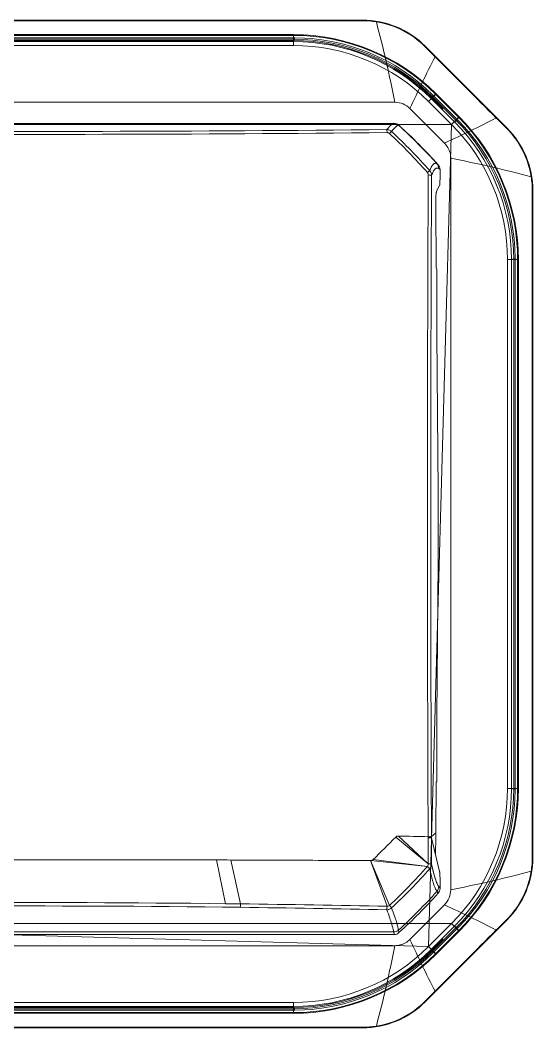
# Model space of a CAD drawing. Header units: millimetres. Extents: x 2005 to 2174, y 1570 to 1847.
# Drawn here: x 2139.91 to 2144.93, y 1658.84 to 1668.7 of the extents above; entities that cross this region are included whole.
import ezdxf

# ---------------------------------------------------------------- set-up
doc = ezdxf.new("R2010")
doc.units = ezdxf.units.MM
doc.layers.add('03_Symbole', color=250, linetype='Continuous', lineweight=15)

msp = doc.modelspace()

# ---------------------------------------------------------------- linework, layer by layer
at = {"layer": '03_Symbole', "color": 0}
for p, q in [((2143.2604, 1668.7031, -4.4511), (2136.732, 1668.7031, -4.4511)), ((2143.2604, 1668.7031, -4.4511), (2136.732, 1668.7031, -4.4511)), ((2143.2581, 1668.6976, -4.4511), (2136.7343, 1668.6976, -4.4511)), ((2143.2581, 1668.6976, -4.4511), (2136.7343, 1668.6976, -4.4511)), ((2143.2581, 1668.6976, -4.4511), (2143.2604, 1668.7031, -4.4511)), ((2143.2581, 1668.6976, -4.4511), (2143.2604, 1668.7031, -4.4511)), ((2137.4084, 1668.5611, -4.4511), (2142.584, 1668.5611, -4.4511)), ((2137.4084, 1668.5611, -4.4511), (2142.584, 1668.5611, -4.4511)), ((2137.4084, 1668.5541, -4.4511), (2142.584, 1668.5541, -4.4511)), ((2137.4084, 1668.5541, -4.4511), (2142.584, 1668.5541, -4.4511)), ((2142.584, 1668.5634, -4.4511), (2142.584, 1668.5541, -4.4511)), ((2142.584, 1668.5634, -4.4511), (2142.584, 1668.5541, -4.4511)), ((2142.584, 1668.4937, -4.4511), (2142.584, 1668.5611, -4.4511)), ((2142.584, 1668.4937, -4.4511), (2142.584, 1668.5611, -4.4511)), ((2142.584, 1668.5541, -4.4511), (2142.584, 1668.5156, -4.4511)), ((2142.584, 1668.5541, -4.4511), (2142.584, 1668.5156, -4.4511)), ((2142.5984, 1668.5285, -4.4511), (2137.394, 1668.5285, -4.4511)), ((2142.5984, 1668.5285, -4.4511), (2137.394, 1668.5285, -4.4511)), ((2142.5882, 1668.504, -4.4511), (2137.4041, 1668.504, -4.4511)), ((2142.5882, 1668.504, -4.4511), (2137.4041, 1668.504, -4.4511)), ((2137.4084, 1668.5156, -4.4511), (2142.584, 1668.5156, -4.4511)), ((2137.4084, 1668.5156, -4.4511), (2142.584, 1668.5156, -4.4511)), ((2137.4084, 1668.4938, -4.4511), (2142.584, 1668.4938, -4.4511)), ((2137.4084, 1668.4938, -4.4511), (2142.584, 1668.4938, -4.4511)), ((2137.4084, 1668.455, -4.4511), (2142.584, 1668.455, -4.4511)), ((2137.4084, 1668.455, -4.4511), (2142.584, 1668.455, -4.4511)), ((2142.584, 1668.5156, -4.4511), (2142.584, 1668.455, -4.4511)), ((2142.584, 1668.5156, -4.4511), (2142.584, 1668.455, -4.4511)), ((2142.5882, 1668.504, -4.4511), (2142.584, 1668.4938, -4.4511)), ((2142.5882, 1668.504, -4.4511), (2142.584, 1668.4938, -4.4511)), ((2142.5984, 1668.5285, -4.4511), (2142.5882, 1668.504, -4.4511)), ((2142.5984, 1668.5285, -4.4511), (2142.5882, 1668.504, -4.4511)), ((2143.8716, 1668.444, -4.4511), (2143.8737, 1668.4491, -4.4511)), ((2143.8716, 1668.444, -4.4511), (2143.8737, 1668.4491, -4.4511)), ((2143.8737, 1668.4491, -4.4511), (2144.6743, 1667.6485, -4.4511)), ((2143.8737, 1668.4491, -4.4511), (2144.6743, 1667.6485, -4.4511)), ((2143.9337, 1667.9346, -4.4511), (2143.9813, 1667.9823, -4.4511)), ((2143.9337, 1667.9346, -4.4511), (2143.9813, 1667.9823, -4.4511)), ((2143.9481, 1667.9694, -4.4511), (2143.938, 1667.945, -4.4511)), ((2143.9481, 1667.9694, -4.4511), (2143.938, 1667.945, -4.4511)), ((2144.1946, 1667.7229, -4.4511), (2143.9481, 1667.9694, -4.4511)), ((2144.1946, 1667.7229, -4.4511), (2143.9481, 1667.9694, -4.4511)), ((2143.9764, 1667.9773, -4.4511), (2143.9492, 1667.9501, -4.4511)), ((2143.9764, 1667.9773, -4.4511), (2143.9492, 1667.9501, -4.4511)), ((2143.983, 1667.984, -4.4511), (2143.9764, 1667.9773, -4.4511)), ((2143.983, 1667.984, -4.4511), (2143.9764, 1667.9773, -4.4511)), ((2143.9764, 1667.9773, -4.4511), (2144.2025, 1667.7512, -4.4511)), ((2143.9764, 1667.9773, -4.4511), (2144.2025, 1667.7512, -4.4511)), ((2143.9813, 1667.9823, -4.4511), (2144.2075, 1667.7561, -4.4511)), ((2143.9813, 1667.9823, -4.4511), (2144.2075, 1667.7561, -4.4511)), ((2136.4161, 1667.8988, -4.4511), (2143.5763, 1667.8988, -4.4511)), ((2143.9492, 1667.9501, -4.4511), (2143.9064, 1667.9073, -4.4511)), ((2143.9492, 1667.9501, -4.4511), (2143.9064, 1667.9073, -4.4511)), ((2143.9064, 1667.9073, -4.4511), (2144.1325, 1667.6811, -4.4511)), ((2143.9064, 1667.9073, -4.4511), (2144.1325, 1667.6811, -4.4511)), ((2143.938, 1667.945, -4.4511), (2143.9337, 1667.9347, -4.4511)), ((2143.938, 1667.945, -4.4511), (2143.9337, 1667.9347, -4.4511)), ((2143.9337, 1667.9347, -4.4511), (2144.0418, 1667.8266, -4.4511)), ((2143.9337, 1667.9347, -4.4511), (2144.0418, 1667.8266, -4.4511)), ((2143.938, 1667.945, -4.4511), (2144.0454, 1667.8375, -4.4511)), ((2143.938, 1667.945, -4.4511), (2144.0454, 1667.8375, -4.4511)), ((2143.9492, 1667.9501, -4.4511), (2144.1754, 1667.724, -4.4511)), ((2143.9492, 1667.9501, -4.4511), (2144.1754, 1667.724, -4.4511)), ((2143.7247, 1667.8373, -4.4511), (2144.0625, 1667.4995, -4.4511)), ((2144.0454, 1667.8375, -4.4511), (2144.0418, 1667.8266, -4.4511)), ((2144.0454, 1667.8375, -4.4511), (2144.0418, 1667.8266, -4.4511)), ((2144.0418, 1667.8266, -4.4511), (2144.1599, 1667.7085, -4.4511)), ((2144.0418, 1667.8266, -4.4511), (2144.1599, 1667.7085, -4.4511)), ((2144.1325, 1667.6811, -4.4511), (2135.8599, 1667.6811, -4.4511)), ((2143.5703, 1667.6918, -4.4511), (2136.422, 1667.6918, -4.4511)), ((2143.5656, 1667.693, -4.4511), (2136.4268, 1667.693, -4.4511)), ((2143.5656, 1667.693, -4.4511), (2136.4268, 1667.693, -4.4511)), ((2143.5656, 1667.693, -4.4511), (2143.5703, 1667.6918, -4.4511)), ((2143.5656, 1667.693, -4.4511), (2143.5656, 1667.693, -4.4511)), ((2143.5656, 1667.693, -4.4511), (2143.5703, 1667.6918, -4.4511)), ((2143.6126, 1667.6748, -4.4511), (2143.6126, 1667.6748, -4.4511)), ((2143.6126, 1667.6748, -4.4511), (2143.6173, 1667.6737, -4.4511)), ((2143.6126, 1667.6748, -4.4511), (2143.6173, 1667.6737, -4.4511)), ((2143.9064, 1659.6346, -4.4511), (2144.1325, 1667.6811, -4.4511)), ((2144.1754, 1667.724, -4.4511), (2144.1325, 1667.6811, -4.4511)), ((2144.1754, 1667.724, -4.4511), (2144.1325, 1667.6811, -4.4511)), ((2144.1599, 1667.7085, -4.4511), (2144.2075, 1667.7561, -4.4511)), ((2144.1599, 1667.7085, -4.4511), (2144.2075, 1667.7561, -4.4511)), ((2144.1946, 1667.7229, -4.4511), (2144.1599, 1667.7085, -4.4511)), ((2144.1946, 1667.7229, -4.4511), (2144.1599, 1667.7085, -4.4511)), ((2144.2025, 1667.7512, -4.4511), (2144.1754, 1667.724, -4.4511)), ((2144.2025, 1667.7512, -4.4511), (2144.1754, 1667.724, -4.4511)), ((2144.2092, 1667.7578, -4.4511), (2144.2025, 1667.7512, -4.4511)), ((2144.2092, 1667.7578, -4.4511), (2144.2025, 1667.7512, -4.4511)), ((2144.6692, 1667.6464, -4.4511), (2144.6743, 1667.6485, -4.4511)), ((2144.6692, 1667.6464, -4.4511), (2144.6743, 1667.6485, -4.4511)), ((2144.0013, 1667.2876, -4.4511), (2143.9891, 1667.2964, -4.4511)), ((2144.0013, 1667.2876, -4.4511), (2143.9891, 1667.2964, -4.4511)), ((2144.124, 1667.3511, -4.4511), (2144.124, 1660.1909, -4.4511)), ((2144.0191, 1667.2414, -4.4511), (2144.0069, 1667.2501, -4.4511)), ((2144.0191, 1667.2414, -4.4511), (2144.0069, 1667.2501, -4.4511)), ((2144.0191, 1667.1463, -4.4511), (2144.0191, 1667.2414, -4.4511)), ((2143.9857, 1667.0277, -4.4511), (2144.0145, 1667.084, -4.4511)), ((2144.9228, 1667.0329, -4.4511), (2144.9283, 1667.0352, -4.4511)), ((2144.9228, 1667.0329, -4.4511), (2144.9283, 1667.0352, -4.4511)), ((2144.9283, 1667.0352, -4.4511), (2144.9283, 1660.5068, -4.4511)), ((2144.9283, 1667.0352, -4.4511), (2144.9283, 1660.5068, -4.4511)), ((2143.9767, 1666.8896, -4.4511), (2143.9818, 1666.2812, -4.4511)), ((2143.9872, 1666.2642, -4.4511), (2143.9818, 1666.2812, -4.4511)), ((2144.6803, 1666.3588, -4.4511), (2144.6803, 1661.1832, -4.4511)), ((2144.7408, 1666.3588, -4.4511), (2144.6803, 1666.3588, -4.4511)), ((2144.6803, 1666.3588, -4.4511), (2144.6803, 1661.1832, -4.4511)), ((2144.7408, 1666.3588, -4.4511), (2144.6803, 1666.3588, -4.4511)), ((2144.7537, 1666.3731, -4.4511), (2144.719, 1666.3588, -4.4511)), ((2144.7537, 1666.3731, -4.4511), (2144.719, 1666.3588, -4.4511)), ((2144.719, 1666.3588, -4.4511), (2144.719, 1661.1832, -4.4511)), ((2144.719, 1666.3588, -4.4511), (2144.7863, 1666.3588, -4.4511)), ((2144.719, 1666.3588, -4.4511), (2144.719, 1661.1832, -4.4511)), ((2144.719, 1666.3588, -4.4511), (2144.7863, 1666.3588, -4.4511)), ((2144.7408, 1666.3588, -4.4511), (2144.7408, 1661.1832, -4.4511)), ((2144.7793, 1666.3588, -4.4511), (2144.7408, 1666.3588, -4.4511)), ((2144.7408, 1666.3588, -4.4511), (2144.7408, 1661.1832, -4.4511)), ((2144.7793, 1666.3588, -4.4511), (2144.7408, 1666.3588, -4.4511)), ((2144.7537, 1661.1688, -4.4511), (2144.7537, 1666.3731, -4.4511)), ((2144.7537, 1661.1688, -4.4511), (2144.7537, 1666.3731, -4.4511)), ((2144.7793, 1666.3588, -4.4511), (2144.7793, 1661.1832, -4.4511)), ((2144.7887, 1666.3588, -4.4511), (2144.7793, 1666.3588, -4.4511)), ((2144.7793, 1666.3588, -4.4511), (2144.7793, 1661.1832, -4.4511)), ((2144.7887, 1666.3588, -4.4511), (2144.7793, 1666.3588, -4.4511)), ((2144.7863, 1666.3588, -4.4511), (2144.7863, 1661.1832, -4.4511)), ((2144.7863, 1666.3588, -4.4511), (2144.7863, 1661.1832, -4.4511)), ((2143.9872, 1666.2642, -4.4511), (2143.9872, 1665.6268, -4.4511)), ((2143.9872, 1665.6268, -4.4511), (2144.0001, 1664.0881, -4.4511)), ((2144.0007, 1663.5307, -4.4511), (2144.0007, 1663.954, -4.4511)), ((2143.9872, 1661.8874, -4.4511), (2144.0001, 1663.3978, -4.4511)), ((2143.9872, 1661.25, -4.4511), (2143.9872, 1661.8874, -4.4511)), ((2143.9872, 1661.25, -4.4511), (2143.9818, 1661.245, -4.4511)), ((2143.9775, 1660.7487, -4.4511), (2143.9818, 1661.245, -4.4511)), ((2144.7408, 1661.1832, -4.4511), (2144.6803, 1661.1832, -4.4511)), ((2144.7408, 1661.1832, -4.4511), (2144.6803, 1661.1832, -4.4511)), ((2144.7537, 1661.1688, -4.4511), (2144.719, 1661.1832, -4.4511)), ((2144.719, 1661.1832, -4.4511), (2144.7863, 1661.1832, -4.4511)), ((2144.719, 1661.1832, -4.4511), (2144.7863, 1661.1832, -4.4511)), ((2144.7537, 1661.1688, -4.4511), (2144.719, 1661.1832, -4.4511)), ((2144.7793, 1661.1832, -4.4511), (2144.7408, 1661.1832, -4.4511)), ((2144.7793, 1661.1832, -4.4511), (2144.7408, 1661.1832, -4.4511)), ((2144.7887, 1661.1832, -4.4511), (2144.7793, 1661.1832, -4.4511)), ((2144.7887, 1661.1832, -4.4511), (2144.7793, 1661.1832, -4.4511)), ((2143.5851, 1660.7056, -4.4511), (2143.904, 1660.4435, -4.4511)), ((2143.5851, 1660.7056, -4.4511), (2143.904, 1660.4435, -4.4511)), ((2143.904, 1660.4435, -4.4511), (2143.6119, 1660.7164, -4.4511)), ((2143.904, 1660.4435, -4.4511), (2143.6119, 1660.7164, -4.4511)), ((2143.9027, 1660.7099, -4.4511), (2143.9028, 1660.6995, -4.4511)), ((2143.9027, 1660.7099, -4.4511), (2143.9028, 1660.6995, -4.4511)), ((2143.9354, 1660.7115, -4.4511), (2143.9775, 1660.7487, -4.4511)), ((2143.9354, 1660.7115, -4.4511), (2143.9775, 1660.7487, -4.4511)), ((2143.9354, 1660.7115, -4.4511), (2143.9354, 1660.6982, -4.4511)), ((2143.9354, 1660.6982, -4.4511), (2143.9757, 1660.5315, -4.4511)), ((2143.9354, 1660.6982, -4.4511), (2144.0145, 1660.3704, -4.4511)), ((2141.8308, 1660.4822, -4.4511), (2141.9188, 1660.0544, -4.4511)), ((2141.8308, 1660.4822, -4.4511), (2141.9188, 1660.0544, -4.4511)), ((2141.9702, 1660.4818, -4.4511), (2142.0649, 1660.0526, -4.4511)), ((2141.9702, 1660.4818, -4.4511), (2142.0649, 1660.0526, -4.4511)), ((2143.3399, 1660.4762, -4.4511), (2143.5, 1660.0288, -4.4511)), ((2143.3399, 1660.4762, -4.4511), (2143.8951, 1660.4189, -4.4511)), ((2143.3399, 1660.4762, -4.4511), (2143.8951, 1660.4189, -4.4511)), ((2143.3399, 1660.4762, -4.4511), (2143.5232, 1660.0375, -4.4511)), ((2143.3399, 1660.4762, -4.4511), (2143.5232, 1660.0375, -4.4511)), ((2143.3399, 1660.4762, -4.4511), (2143.5, 1660.0288, -4.4511)), ((2143.3647, 1660.4863, -4.4511), (2143.8951, 1660.4189, -4.4511)), ((2143.3647, 1660.4863, -4.4511), (2143.8951, 1660.4189, -4.4511)), ((2144.9228, 1660.5091, -4.4511), (2144.9283, 1660.5068, -4.4511)), ((2144.9228, 1660.5091, -4.4511), (2144.9283, 1660.5068, -4.4511)), ((2144.0191, 1660.2031, -4.4511), (2144.0191, 1660.2981, -4.4511)), ((2144.0013, 1660.1569, -4.4511), (2143.9891, 1660.1748, -4.4511)), ((2144.0013, 1660.1569, -4.4511), (2143.9891, 1660.1748, -4.4511)), ((2144.0191, 1660.2031, -4.4511), (2144.0069, 1660.2211, -4.4511)), ((2144.0191, 1660.2031, -4.4511), (2144.0069, 1660.2211, -4.4511)), ((2143.7247, 1659.7046, -4.4511), (2144.0625, 1660.0424, -4.4511)), ((2143.8737, 1659.0929, -4.4511), (2144.6743, 1659.8934, -4.4511)), ((2143.8737, 1659.0929, -4.4511), (2144.6743, 1659.8934, -4.4511)), ((2144.6692, 1659.8955, -4.4511), (2144.6743, 1659.8934, -4.4511)), ((2144.6692, 1659.8955, -4.4511), (2144.6743, 1659.8934, -4.4511)), ((2144.1325, 1659.8608, -4.4511), (2135.8599, 1659.8608, -4.4511)), ((2144.1325, 1659.8608, -4.4511), (2135.8599, 1659.8608, -4.4511)), ((2143.9064, 1659.6346, -4.4511), (2135.8599, 1659.8608, -4.4511)), ((2143.5656, 1659.7783, -4.4511), (2136.4268, 1659.7783, -4.4511)), ((2143.5656, 1659.7783, -4.4511), (2136.4268, 1659.7783, -4.4511)), ((2143.5656, 1659.7783, -4.4511), (2143.5656, 1659.7782, -4.4511)), ((2143.5656, 1659.7782, -4.4511), (2143.5703, 1659.7527, -4.4511)), ((2143.5656, 1659.7782, -4.4511), (2143.5703, 1659.7527, -4.4511)), ((2143.6126, 1659.7965, -4.4511), (2143.6126, 1659.7964, -4.4511)), ((2143.6126, 1659.7964, -4.4511), (2143.6173, 1659.7708, -4.4511)), ((2143.6126, 1659.7964, -4.4511), (2143.6173, 1659.7708, -4.4511)), ((2144.1325, 1659.8608, -4.4511), (2143.9064, 1659.6346, -4.4511)), ((2144.1325, 1659.8608, -4.4511), (2143.9064, 1659.6346, -4.4511)), ((2143.9481, 1659.5726, -4.4511), (2144.1946, 1659.8191, -4.4511)), ((2143.9481, 1659.5726, -4.4511), (2144.1946, 1659.8191, -4.4511)), ((2144.1754, 1659.818, -4.4511), (2143.9492, 1659.5918, -4.4511)), ((2144.1754, 1659.818, -4.4511), (2143.9492, 1659.5918, -4.4511)), ((2144.2025, 1659.7908, -4.4511), (2143.9764, 1659.5646, -4.4511)), ((2144.2025, 1659.7908, -4.4511), (2143.9764, 1659.5646, -4.4511)), ((2144.2075, 1659.7858, -4.4511), (2143.9813, 1659.5597, -4.4511)), ((2144.2075, 1659.7858, -4.4511), (2143.9813, 1659.5597, -4.4511)), ((2144.0418, 1659.7153, -4.4511), (2144.1599, 1659.8334, -4.4511)), ((2144.0418, 1659.7153, -4.4511), (2144.1599, 1659.8334, -4.4511)), ((2144.1754, 1659.818, -4.4511), (2144.1325, 1659.8608, -4.4511)), ((2144.1754, 1659.818, -4.4511), (2144.1325, 1659.8608, -4.4511)), ((2144.1946, 1659.8191, -4.4511), (2144.1599, 1659.8334, -4.4511)), ((2144.1599, 1659.8334, -4.4511), (2144.2075, 1659.7858, -4.4511)), ((2144.1599, 1659.8334, -4.4511), (2144.2075, 1659.7858, -4.4511)), ((2144.1946, 1659.8191, -4.4511), (2144.1599, 1659.8334, -4.4511)), ((2144.2025, 1659.7908, -4.4511), (2144.1754, 1659.818, -4.4511)), ((2144.2025, 1659.7908, -4.4511), (2144.1754, 1659.818, -4.4511)), ((2144.2092, 1659.7842, -4.4511), (2144.2025, 1659.7908, -4.4511)), ((2144.2092, 1659.7842, -4.4511), (2144.2025, 1659.7908, -4.4511)), ((2143.5703, 1659.7527, -4.4511), (2136.422, 1659.7527, -4.4511)), ((2144.0418, 1659.7153, -4.4511), (2143.9337, 1659.6073, -4.4511)), ((2144.0418, 1659.7153, -4.4511), (2143.9337, 1659.6073, -4.4511)), ((2143.938, 1659.597, -4.4511), (2144.0454, 1659.7045, -4.4511)), ((2143.938, 1659.597, -4.4511), (2144.0454, 1659.7045, -4.4511)), ((2144.0454, 1659.7045, -4.4511), (2144.0418, 1659.7153, -4.4511)), ((2144.0454, 1659.7045, -4.4511), (2144.0418, 1659.7153, -4.4511)), ((2143.5763, 1659.6432, -4.4511), (2136.4161, 1659.6432, -4.4511)), ((2143.9492, 1659.5918, -4.4511), (2143.9064, 1659.6346, -4.4511)), ((2143.9492, 1659.5918, -4.4511), (2143.9064, 1659.6346, -4.4511)), ((2143.9337, 1659.6073, -4.4511), (2143.9813, 1659.5597, -4.4511)), ((2143.938, 1659.597, -4.4511), (2143.9337, 1659.6073, -4.4511)), ((2143.9337, 1659.6073, -4.4511), (2143.9813, 1659.5597, -4.4511)), ((2143.938, 1659.597, -4.4511), (2143.9337, 1659.6073, -4.4511)), ((2143.9481, 1659.5726, -4.4511), (2143.938, 1659.597, -4.4511)), ((2143.9481, 1659.5726, -4.4511), (2143.938, 1659.597, -4.4511)), ((2143.9764, 1659.5646, -4.4511), (2143.9492, 1659.5918, -4.4511)), ((2143.9764, 1659.5646, -4.4511), (2143.9492, 1659.5918, -4.4511)), ((2143.983, 1659.558, -4.4511), (2143.9764, 1659.5646, -4.4511)), ((2143.983, 1659.558, -4.4511), (2143.9764, 1659.5646, -4.4511)), ((2142.584, 1659.0869, -4.4511), (2137.4084, 1659.0869, -4.4511)), ((2142.584, 1659.0869, -4.4511), (2137.4084, 1659.0869, -4.4511)), ((2142.584, 1659.0263, -4.4511), (2142.584, 1659.0869, -4.4511)), ((2142.584, 1659.0263, -4.4511), (2142.584, 1659.0869, -4.4511)), ((2143.8716, 1659.098, -4.4511), (2143.8737, 1659.0929, -4.4511)), ((2143.8716, 1659.098, -4.4511), (2143.8737, 1659.0929, -4.4511)), ((2137.394, 1659.0135, -4.4511), (2142.5984, 1659.0135, -4.4511)), ((2137.394, 1659.0135, -4.4511), (2142.5984, 1659.0135, -4.4511)), ((2142.5882, 1659.0379, -4.4511), (2137.4041, 1659.0379, -4.4511)), ((2142.5882, 1659.0379, -4.4511), (2137.4041, 1659.0379, -4.4511)), ((2142.584, 1659.0482, -4.4511), (2137.4084, 1659.0482, -4.4511)), ((2142.584, 1659.0482, -4.4511), (2137.4084, 1659.0482, -4.4511)), ((2142.584, 1659.0263, -4.4511), (2137.4084, 1659.0263, -4.4511)), ((2142.584, 1659.0263, -4.4511), (2137.4084, 1659.0263, -4.4511)), ((2142.584, 1658.9879, -4.4511), (2137.4084, 1658.9879, -4.4511)), ((2142.584, 1658.9879, -4.4511), (2137.4084, 1658.9879, -4.4511)), ((2142.584, 1658.9809, -4.4511), (2137.4084, 1658.9809, -4.4511)), ((2142.584, 1658.9809, -4.4511), (2137.4084, 1658.9809, -4.4511)), ((2142.584, 1659.0482, -4.4511), (2142.584, 1658.9809, -4.4511)), ((2142.5882, 1659.0379, -4.4511), (2142.584, 1659.0482, -4.4511)), ((2142.584, 1659.0482, -4.4511), (2142.584, 1658.9809, -4.4511)), ((2142.5882, 1659.0379, -4.4511), (2142.584, 1659.0482, -4.4511)), ((2142.584, 1658.9879, -4.4511), (2142.584, 1659.0263, -4.4511)), ((2142.584, 1658.9879, -4.4511), (2142.584, 1659.0263, -4.4511)), ((2142.584, 1658.9785, -4.4511), (2142.584, 1658.9879, -4.4511)), ((2142.584, 1658.9785, -4.4511), (2142.584, 1658.9879, -4.4511)), ((2142.5984, 1659.0135, -4.4511), (2142.5882, 1659.0379, -4.4511)), ((2142.5984, 1659.0135, -4.4511), (2142.5882, 1659.0379, -4.4511)), ((2143.2604, 1658.8388, -4.4511), (2136.732, 1658.8388, -4.4511)), ((2143.2604, 1658.8388, -4.4511), (2136.732, 1658.8388, -4.4511)), ((2143.2581, 1658.8444, -4.4511), (2143.2604, 1658.8388, -4.4511)), ((2143.2581, 1658.8444, -4.4511), (2143.2604, 1658.8388, -4.4511))]:
    msp.add_line(p, q, dxfattribs=at)
at = {"layer": '03_Symbole', "color": 0, "elevation": -4.4511}
for points in [[(2143.2581, 1668.6976), (2143.2581, 1668.6976, -0.039592), (2143.3955, 1668.6867)], [(2143.2581, 1668.6976), (2143.2581, 1668.6976, -0.039592), (2143.3955, 1668.6867)], [(2143.5763, 1667.8988), (2143.5763, 1667.8988, 0.017488), (2143.3955, 1668.6867)], [(2143.3955, 1668.6867), (2143.3955, 1668.6867, -0.157894), (2143.8716, 1668.444)], [(2143.5763, 1667.8988), (2143.5763, 1667.8988, 0.017488), (2143.3955, 1668.6867)], [(2143.3955, 1668.6867), (2143.3955, 1668.6867, -0.157894), (2143.8716, 1668.444)], [(2142.584, 1668.5541), (2142.584, 1668.5541, -0.198925), (2143.9764, 1667.9773)], [(2142.584, 1668.5541), (2142.584, 1668.5541, -0.198925), (2143.9764, 1667.9773)], [(2142.584, 1668.5156), (2142.584, 1668.5156, -0.198931), (2143.9492, 1667.9501)], [(2142.584, 1668.5156), (2142.584, 1668.5156, -0.198931), (2143.9492, 1667.9501)], [(2142.584, 1668.455), (2142.584, 1668.455, -0.198946), (2143.9064, 1667.9073)], [(2142.584, 1668.455), (2142.584, 1668.455, -0.198946), (2143.9064, 1667.9073)], [(2143.938, 1667.945), (2143.938, 1667.945, 0.197257), (2142.5882, 1668.504)], [(2143.938, 1667.945), (2143.938, 1667.945, 0.197257), (2142.5882, 1668.504)], [(2143.9705, 1668.3452), (2143.9705, 1668.3452, 0.000178), (2143.8716, 1668.444)], [(2143.9705, 1668.3452), (2143.9705, 1668.3452, 0.000178), (2143.8716, 1668.444)], [(2143.7247, 1667.8373), (2143.7247, 1667.8373, -0.010279), (2143.9705, 1668.3452)], [(2143.7247, 1667.8373), (2143.7247, 1667.8373, -0.010279), (2143.9705, 1668.3452)], [(2144.5704, 1667.7453), (2144.5704, 1667.7453, 0.000068), (2143.9705, 1668.3452)], [(2144.5704, 1667.7453), (2144.5704, 1667.7453, 0.000068), (2143.9705, 1668.3452)], [(2143.5763, 1667.8988), (2143.5763, 1667.8988, -0.19912), (2143.7247, 1667.8373)], [(2143.4981, 1667.6315, -0.005007), (2143.5109, 1667.6466, -0.006623), (2143.5225, 1667.6596, -0.009077), (2143.5328, 1667.6705, -0.013045), (2143.5418, 1667.6793, -0.020014), (2143.5496, 1667.686, -0.03364), (2143.5562, 1667.6905, -0.063762), (2143.5615, 1667.6928, -0.130325), (2143.5656, 1667.693)], [(2143.4981, 1667.6315, -0.005007), (2143.5109, 1667.6466, -0.006623), (2143.5225, 1667.6596, -0.009077), (2143.5328, 1667.6705, -0.013045), (2143.5418, 1667.6793, -0.020014), (2143.5496, 1667.686, -0.03364), (2143.5562, 1667.6905, -0.063762), (2143.5615, 1667.6928, -0.130325), (2143.5656, 1667.693)], [(2143.5441, 1667.6135, -0.005044), (2143.5571, 1667.6286, -0.006665), (2143.5688, 1667.6416, -0.009124), (2143.5793, 1667.6525, -0.013091), (2143.5885, 1667.6612, -0.020037), (2143.5964, 1667.6678, -0.033552), (2143.6031, 1667.6723, -0.063194), (2143.6085, 1667.6747, -0.128122), (2143.6126, 1667.6748)], [(2143.5441, 1667.6135, -0.005044), (2143.5571, 1667.6286, -0.006665), (2143.5688, 1667.6416, -0.009124), (2143.5793, 1667.6525, -0.013091), (2143.5885, 1667.6612, -0.020037), (2143.5964, 1667.6678, -0.033552), (2143.6031, 1667.6723, -0.063194), (2143.6085, 1667.6747, -0.128122), (2143.6126, 1667.6748)], [(2144.0625, 1667.4995), (2144.0625, 1667.4995, 0.010269), (2144.5704, 1667.7453)], [(2144.0625, 1667.4995), (2144.0625, 1667.4995, 0.010269), (2144.5704, 1667.7453)], [(2144.1325, 1667.6811), (2144.1325, 1667.6811, -0.198946), (2144.6803, 1666.3588)], [(2144.1325, 1667.6811), (2144.1325, 1667.6811, -0.198946), (2144.6803, 1666.3588)], [(2144.719, 1666.3588), (2144.719, 1666.3588, 0.198935), (2144.1599, 1667.7085)], [(2144.719, 1666.3588), (2144.719, 1666.3588, 0.198935), (2144.1599, 1667.7085)], [(2144.1754, 1667.724), (2144.1754, 1667.724, -0.198931), (2144.7408, 1666.3588)], [(2144.1754, 1667.724), (2144.1754, 1667.724, -0.198931), (2144.7408, 1666.3588)], [(2144.2025, 1667.7512), (2144.2025, 1667.7512, -0.198925), (2144.7793, 1666.3588)], [(2144.2025, 1667.7512), (2144.2025, 1667.7512, -0.198925), (2144.7793, 1666.3588)], [(2144.2075, 1667.7561), (2144.2075, 1667.7561, -0.198924), (2144.7863, 1666.3588)], [(2144.2075, 1667.7561), (2144.2075, 1667.7561, -0.198924), (2144.7863, 1666.3588)], [(2144.6692, 1667.6464), (2144.6692, 1667.6464, 0.000173), (2144.5704, 1667.7453)], [(2144.6692, 1667.6464), (2144.6692, 1667.6464, 0.000173), (2144.5704, 1667.7453)], [(2143.5, 1667.6024), (2143.5, 1667.6024, -0.00402), (2137.9275, 1667.5912)], [(2143.5, 1667.6024), (2143.5, 1667.6024, -0.00402), (2137.9275, 1667.5912)], [(2143.4981, 1667.6315), (2143.4981, 1667.6315, -0.004043), (2137.9287, 1667.6202)], [(2143.4981, 1667.6315), (2143.4981, 1667.6315, -0.004043), (2137.9287, 1667.6202)], [(2143.5441, 1667.6135, 0.110229), (2143.5185, 1667.6282, 0.076543), (2143.4981, 1667.6315)], [(2143.5441, 1667.6135, 0.110229), (2143.5185, 1667.6282, 0.076543), (2143.4981, 1667.6315)], [(2143.5232, 1667.5935, 0.045222), (2143.518, 1667.5975, 0.096399), (2143.5072, 1667.6018, 0.037288), (2143.5019, 1667.6024, 0.011638), (2143.5, 1667.6024)], [(2143.5232, 1667.5935, 0.045222), (2143.518, 1667.5975, 0.096399), (2143.5072, 1667.6018, 0.037288), (2143.5019, 1667.6024, 0.011638), (2143.5, 1667.6024)], [(2144.6692, 1667.6464), (2144.6692, 1667.6464, -0.157903), (2144.9119, 1667.1703)], [(2144.6692, 1667.6464), (2144.6692, 1667.6464, -0.157903), (2144.9119, 1667.1703)], [(2144.0625, 1667.4995, -0.133863), (2144.1172, 1667.4043, -0.066005), (2144.124, 1667.3511)], [(2143.9891, 1667.2964, 0.077112), (2143.9805, 1667.3008, 0.09652), (2143.972, 1667.3019, 0.092167), (2143.9634, 1667.2997, 0.069255), (2143.9549, 1667.294, 0.047318), (2143.9465, 1667.2851, 0.032351), (2143.938, 1667.2727, 0.022867), (2143.9297, 1667.2571, 0.016797), (2143.9214, 1667.2381, 0.005912), (2143.9182, 1667.2299)], [(2143.9891, 1667.2964, 0.077112), (2143.9805, 1667.3008, 0.09652), (2143.972, 1667.3019, 0.092167), (2143.9634, 1667.2997, 0.069255), (2143.9549, 1667.294, 0.047318), (2143.9465, 1667.2851, 0.032351), (2143.938, 1667.2727, 0.022867), (2143.9297, 1667.2571, 0.016797), (2143.9214, 1667.2381, 0.005912), (2143.9182, 1667.2299)], [(2144.124, 1667.3511), (2144.124, 1667.3511, -0.017474), (2144.9119, 1667.1703)], [(2144.124, 1667.3511), (2144.124, 1667.3511, -0.017474), (2144.9119, 1667.1703)], [(2143.8951, 1667.2121, -0.012718), (2143.9091, 1667.2236, -0.013331), (2143.9146, 1667.2277, -0.015196), (2143.9168, 1667.2291, -0.01716), (2143.9178, 1667.2297, -0.015827), (2143.9182, 1667.2299)], [(2143.8951, 1667.2121, -0.012718), (2143.9091, 1667.2236, -0.013331), (2143.9146, 1667.2277, -0.015196), (2143.9168, 1667.2291, -0.01716), (2143.9178, 1667.2297, -0.015827), (2143.9182, 1667.2299)], [(2143.904, 1667.1877, 0.130575), (2143.8992, 1667.2064, 0.051363), (2143.8951, 1667.2121)], [(2143.904, 1667.1877, 0.130575), (2143.8992, 1667.2064, 0.051363), (2143.8951, 1667.2121)], [(2143.9366, 1667.1828, 0.115953), (2143.9286, 1667.215, 0.066152), (2143.9182, 1667.2299)], [(2143.9366, 1667.1828, 0.115953), (2143.9286, 1667.215, 0.066152), (2143.9182, 1667.2299)], [(2143.9366, 1667.1828, -0.014772), (2143.9447, 1667.2031, -0.019803), (2143.9529, 1667.2201, -0.027567), (2143.9612, 1667.2338, -0.039861), (2143.9695, 1667.2442, -0.058879), (2143.9779, 1667.2512, -0.083349), (2143.9863, 1667.255, -0.098671), (2143.9947, 1667.2554, -0.087832), (2144.0032, 1667.2524, -0.034595), (2144.0069, 1667.2501)], [(2144.0069, 1667.2501, 0.077469), (2143.9984, 1667.2545, 0.097112), (2143.99, 1667.2555, 0.092579), (2143.9815, 1667.2533, 0.069328), (2143.9731, 1667.2477, 0.047236), (2143.9648, 1667.2387, 0.03224), (2143.9565, 1667.2265, 0.022767), (2143.9483, 1667.2109, 0.016714), (2143.9402, 1667.192, 0.006578), (2143.9366, 1667.1828)], [(2144.9119, 1667.1703), (2144.9119, 1667.1703, -0.039587), (2144.9228, 1667.0329)], [(2144.9119, 1667.1703), (2144.9119, 1667.1703, -0.039587), (2144.9228, 1667.0329)], [(2144.0191, 1667.1463, -0.013123), (2144.0182, 1667.1122, -0.013475), (2144.017, 1667.0965, -0.013769), (2144.0162, 1667.0902, -0.013931), (2144.0156, 1667.0873, -0.02384), (2144.015, 1667.0851, -0.03372), (2144.0145, 1667.084)], [(2143.9767, 1666.8896, -0.014827), (2143.9782, 1666.9705, -0.013804), (2143.9807, 1667.0028, -0.014386), (2143.9825, 1667.0158, -0.014911), (2143.9837, 1667.0216, -0.026361), (2143.9849, 1667.0259, -0.031391), (2143.9857, 1667.0277)], [(2144.9228, 1660.5091), (2144.9228, 1660.5091, 0.000021), (2144.9228, 1667.0329)], [(2144.9228, 1660.5091), (2144.9228, 1660.5091, 0.000021), (2144.9228, 1667.0329)], [(2144.6803, 1661.1832), (2144.6803, 1661.1832, -0.198947), (2144.1325, 1659.8608)], [(2144.6803, 1661.1832), (2144.6803, 1661.1832, -0.198947), (2144.1325, 1659.8608)], [(2144.1599, 1659.8334), (2144.1599, 1659.8334, 0.198935), (2144.719, 1661.1832)], [(2144.1599, 1659.8334), (2144.1599, 1659.8334, 0.198935), (2144.719, 1661.1832)], [(2144.7408, 1661.1832), (2144.7408, 1661.1832, -0.198931), (2144.1754, 1659.818)], [(2144.7408, 1661.1832), (2144.7408, 1661.1832, -0.198931), (2144.1754, 1659.818)], [(2144.7793, 1661.1832), (2144.7793, 1661.1832, -0.198925), (2144.2025, 1659.7908)], [(2144.7793, 1661.1832), (2144.7793, 1661.1832, -0.198925), (2144.2025, 1659.7908)], [(2144.7863, 1661.1832), (2144.7863, 1661.1832, -0.198924), (2144.2075, 1659.7858)], [(2144.7863, 1661.1832), (2144.7863, 1661.1832, -0.198924), (2144.2075, 1659.7858)], [(2143.5851, 1660.7056, -0.024253), (2143.5887, 1660.7089, -0.042197), (2143.5935, 1660.7122, -0.06704), (2143.601, 1660.7152, -0.052768), (2143.6089, 1660.7163, -0.01577), (2143.6119, 1660.7164)], [(2143.6119, 1660.7164), (2143.6119, 1660.7164, 0.203296), (2143.5851, 1660.7056)], [(2143.9027, 1660.7099, 0.016172), (2143.9242, 1660.71, 0.012709), (2143.9304, 1660.7104, 0.026293), (2143.9338, 1660.7109, 0.024945), (2143.9347, 1660.7112, 0.032998), (2143.9351, 1660.7113, 0.06654), (2143.9354, 1660.7115)], [(2143.9354, 1660.7115, -0.067053), (2143.9352, 1660.7114, -0.036139), (2143.9348, 1660.7112, -0.037128), (2143.9331, 1660.7108, -0.020493), (2143.9299, 1660.7104, -0.015921), (2143.9208, 1660.7099, -0.012585), (2143.9027, 1660.7099)], [(2143.9354, 1660.6982, 0.050961), (2143.9352, 1660.6983, 0.029722), (2143.9343, 1660.6984, 0.018821), (2143.9315, 1660.6988, 0.013062), (2143.9195, 1660.6993, 0.006508), (2143.9028, 1660.6995)], [(2143.9354, 1660.6982, 0.050961), (2143.9352, 1660.6983, 0.029722), (2143.9343, 1660.6984, 0.018821), (2143.9315, 1660.6988, 0.013062), (2143.9195, 1660.6993, 0.006508), (2143.9028, 1660.6995)], [(2143.9354, 1660.6982, -0.001136), (2143.9354, 1660.7068, 0.000286), (2143.9354, 1660.7115)], [(2143.9757, 1660.5315, -0.000553), (2143.9759, 1660.5509, 0.001337), (2143.9768, 1660.6672, -0.000512), (2143.9775, 1660.7487)], [(2136.6525, 1660.4762), (2136.6525, 1660.4762, -0.001997), (2141.8308, 1660.4822)], [(2136.6525, 1660.4762), (2136.6525, 1660.4762, -0.001996), (2141.8308, 1660.4822)], [(2143.3399, 1660.4762), (2143.3399, 1660.4762, 0.000604), (2141.8308, 1660.4822)], [(2143.3647, 1660.4863, -0.032858), (2143.3606, 1660.4827, -0.115284), (2143.3479, 1660.4769, -0.033469), (2143.3431, 1660.4763, -0.018885), (2143.3399, 1660.4762)], [(2144.9228, 1660.5091), (2144.9228, 1660.5091, -0.039591), (2144.9119, 1660.3717)], [(2144.9228, 1660.5091), (2144.9228, 1660.5091, -0.039591), (2144.9119, 1660.3717)], [(2143.904, 1660.4435, -0.096093), (2143.9013, 1660.4291, -0.085602), (2143.8951, 1660.4189)], [(2143.904, 1660.4435, -0.096093), (2143.9013, 1660.4291, -0.085602), (2143.8951, 1660.4189)], [(2143.8951, 1660.4189, -0.01503), (2143.9117, 1660.4034, -0.016172), (2143.9168, 1660.3981, -0.015557), (2143.9182, 1660.3964)], [(2143.8951, 1660.4189, -0.01503), (2143.9117, 1660.4034, -0.016172), (2143.9168, 1660.3981, -0.015557), (2143.9182, 1660.3964)], [(2143.904, 1660.4435, -0.011377), (2143.9293, 1660.4431, -0.017078), (2143.9351, 1660.4427, -0.028765), (2143.9363, 1660.4424, -0.033893), (2143.9366, 1660.4424)], [(2143.904, 1660.4435, -0.011377), (2143.9293, 1660.4431, -0.017078), (2143.9351, 1660.4427, -0.028765), (2143.9363, 1660.4424, -0.033893), (2143.9366, 1660.4424)], [(2143.9182, 1660.3964, 0.125427), (2143.9343, 1660.4254, 0.062999), (2143.9366, 1660.4424)], [(2143.9182, 1660.3964, 0.125427), (2143.9343, 1660.4254, 0.062999), (2143.9366, 1660.4424)], [(2143.9891, 1660.1748, -0.025692), (2143.9805, 1660.1891, -0.018614), (2143.972, 1660.2068, -0.013993), (2143.9634, 1660.2277, -0.010862), (2143.9549, 1660.2519, -0.008662), (2143.9465, 1660.2794, -0.007068), (2143.9381, 1660.3101, -0.008635), (2143.9256, 1660.362, -0.00413), (2143.9182, 1660.3964)], [(2143.9891, 1660.1748, -0.025692), (2143.9805, 1660.1891, -0.018614), (2143.972, 1660.2068, -0.013993), (2143.9634, 1660.2277, -0.010862), (2143.9549, 1660.2519, -0.008662), (2143.9465, 1660.2794, -0.007068), (2143.9381, 1660.3101, -0.008635), (2143.9256, 1660.362, -0.00413), (2143.9182, 1660.3964)], [(2143.9366, 1660.4424, 0.007119), (2143.9488, 1660.3865, 0.009146), (2143.9612, 1660.3376, 0.007929), (2143.9695, 1660.309, 0.009845), (2143.9778, 1660.2836, 0.012535), (2143.9862, 1660.2614, 0.016447), (2143.9947, 1660.2426, 0.02235), (2144.0031, 1660.2269, 0.011115), (2144.0069, 1660.2211)], [(2144.0069, 1660.2211, -0.025909), (2143.9984, 1660.2353, -0.018746), (2143.99, 1660.2527, -0.014077), (2143.9815, 1660.2734, -0.010916), (2143.9732, 1660.2974, -0.0087), (2143.9648, 1660.3246, -0.007094), (2143.9565, 1660.355, -0.008662), (2143.9443, 1660.4065, -0.004352), (2143.9366, 1660.4424)], [(2144.0191, 1660.2981, 0.015513), (2144.0178, 1660.3428, 0.012252), (2144.0163, 1660.3592, 0.015324), (2144.0152, 1660.3672, 0.013697), (2144.0145, 1660.3704)], [(2144.124, 1660.1909), (2144.124, 1660.1909, 0.017488), (2144.9119, 1660.3717)], [(2144.124, 1660.1909), (2144.124, 1660.1909, 0.017488), (2144.9119, 1660.3717)], [(2144.9119, 1660.3717), (2144.9119, 1660.3717, -0.157894), (2144.6692, 1659.8955)], [(2144.9119, 1660.3717), (2144.9119, 1660.3717, -0.157894), (2144.6692, 1659.8955)], [(2144.124, 1660.1909), (2144.124, 1660.1909, -0.19912), (2144.0625, 1660.0424)], [(2136.4923, 1660.0288), (2136.4923, 1660.0288, -0.008131), (2141.9188, 1660.0544)], [(2136.4923, 1660.0288), (2136.4923, 1660.0288, -0.008131), (2141.9188, 1660.0544)], [(2136.4943, 1659.9948), (2136.4943, 1659.9948, -0.008448), (2142.0637, 1660.0187)], [(2136.4943, 1659.9948), (2136.4943, 1659.9948, -0.008448), (2142.0637, 1660.0187)], [(2142.0637, 1660.0187), (2142.0637, 1660.0187, -0.002005), (2143.4981, 1659.9948)], [(2142.0637, 1660.0187), (2142.0637, 1660.0187, -0.002005), (2143.4981, 1659.9948)], [(2143.5, 1660.0288), (2143.5, 1660.0288, 0.001943), (2142.0649, 1660.0526)], [(2143.5, 1660.0288), (2143.5, 1660.0288, 0.001943), (2142.0649, 1660.0526)], [(2143.4981, 1659.9948, 0.040833), (2143.5106, 1659.9959, 0.114861), (2143.5374, 1660.0073, 0.028072), (2143.5441, 1660.0127)], [(2143.4981, 1659.9948, 0.040833), (2143.5106, 1659.9959, 0.114861), (2143.5374, 1660.0073, 0.028072), (2143.5441, 1660.0127)], [(2143.4981, 1659.9948, -0.008899), (2143.5278, 1659.9131, -0.00961), (2143.5459, 1659.8569, -0.009255), (2143.5562, 1659.82, -0.012189), (2143.5637, 1659.7879, -0.004742), (2143.5656, 1659.7783)], [(2143.4981, 1659.9948, -0.008899), (2143.5278, 1659.9131, -0.00961), (2143.5459, 1659.8569, -0.009255), (2143.5562, 1659.82, -0.012189), (2143.5637, 1659.7879, -0.004742), (2143.5656, 1659.7783)], [(2143.5, 1660.0288), (2143.5, 1660.0288, 0.194702), (2143.5232, 1660.0375)], [(2143.5, 1660.0288), (2143.5, 1660.0288, 0.194702), (2143.5232, 1660.0375)], [(2143.5441, 1660.0127, -0.008998), (2143.5742, 1659.9312, -0.009722), (2143.5926, 1659.875, -0.009365), (2143.6031, 1659.8382, -0.012337), (2143.6107, 1659.8061, -0.0048), (2143.6126, 1659.7965)], [(2143.5441, 1660.0127, -0.008998), (2143.5742, 1659.9312, -0.009722), (2143.5926, 1659.875, -0.009365), (2143.6031, 1659.8382, -0.012337), (2143.6107, 1659.8061, -0.0048), (2143.6126, 1659.7965)], [(2144.0625, 1660.0424), (2144.0625, 1660.0424, -0.010279), (2144.5704, 1659.7967)], [(2144.0625, 1660.0424), (2144.0625, 1660.0424, -0.010279), (2144.5704, 1659.7967)], [(2144.5704, 1659.7967), (2144.5704, 1659.7967, 0.000178), (2144.6692, 1659.8955)], [(2144.5704, 1659.7967), (2144.5704, 1659.7967, 0.000178), (2144.6692, 1659.8955)], [(2143.9705, 1659.1967), (2143.9705, 1659.1967, 0.000068), (2144.5704, 1659.7967)], [(2143.9705, 1659.1967), (2143.9705, 1659.1967, 0.000068), (2144.5704, 1659.7967)], [(2143.7247, 1659.7046, -0.133863), (2143.6295, 1659.65, -0.066005), (2143.5763, 1659.6432)], [(2143.7247, 1659.7046), (2143.7247, 1659.7046, 0.010269), (2143.9705, 1659.1967)], [(2143.7247, 1659.7046), (2143.7247, 1659.7046, 0.010269), (2143.9705, 1659.1967)], [(2143.9064, 1659.6346), (2143.9064, 1659.6346, -0.198947), (2142.584, 1659.0869)], [(2143.9064, 1659.6346), (2143.9064, 1659.6346, -0.198947), (2142.584, 1659.0869)], [(2143.9337, 1659.6073), (2143.9337, 1659.6073, -0.198934), (2142.584, 1659.0482)], [(2143.9337, 1659.6073), (2143.9337, 1659.6073, -0.198934), (2142.584, 1659.0482)], [(2143.9492, 1659.5918), (2143.9492, 1659.5918, -0.198931), (2142.584, 1659.0263)], [(2143.9492, 1659.5918), (2143.9492, 1659.5918, -0.198931), (2142.584, 1659.0263)], [(2143.938, 1659.597), (2143.938, 1659.597, -0.197257), (2142.5882, 1659.0379)], [(2143.938, 1659.597), (2143.938, 1659.597, -0.197257), (2142.5882, 1659.0379)], [(2143.5763, 1659.6432), (2143.5763, 1659.6432, -0.017474), (2143.3955, 1658.8553)], [(2143.5763, 1659.6432), (2143.5763, 1659.6432, -0.017474), (2143.3955, 1658.8553)], [(2143.9764, 1659.5646), (2143.9764, 1659.5646, -0.198925), (2142.584, 1658.9879)], [(2143.9764, 1659.5646), (2143.9764, 1659.5646, -0.198925), (2142.584, 1658.9879)], [(2143.9813, 1659.5597), (2143.9813, 1659.5597, -0.198924), (2142.584, 1658.9809)], [(2143.9813, 1659.5597), (2143.9813, 1659.5597, -0.198924), (2142.584, 1658.9809)], [(2143.8716, 1659.098), (2143.8716, 1659.098, 0.000173), (2143.9705, 1659.1967)], [(2143.8716, 1659.098), (2143.8716, 1659.098, 0.000173), (2143.9705, 1659.1967)], [(2143.8716, 1659.098), (2143.8716, 1659.098, -0.157903), (2143.3955, 1658.8553)], [(2143.8716, 1659.098), (2143.8716, 1659.098, -0.157903), (2143.3955, 1658.8553)], [(2136.7343, 1658.8444), (2136.7343, 1658.8444, 0.000021), (2143.2581, 1658.8444)], [(2136.7343, 1658.8444), (2136.7343, 1658.8444, 0.000021), (2143.2581, 1658.8444)], [(2143.3955, 1658.8553), (2143.3955, 1658.8553, -0.039587), (2143.2581, 1658.8444)], [(2143.3955, 1658.8553), (2143.3955, 1658.8553, -0.039587), (2143.2581, 1658.8444)]]:
    msp.add_lwpolyline(points, format="xyb", dxfattribs=at)
at = {"layer": '03_Symbole', "color": 0}
for centre, radius, start, end in [((2143.2604, 1667.8357, -4.4511), 0.8674, 44.99972, 90.00028), ((2143.2604, 1667.8357, -4.4511), 0.8674, 44.99972, 90.00028), ((2142.584, 1666.585, -4.4511), 1.976, 44.99905, 90.00095), ((2142.584, 1666.585, -4.4511), 1.976, 44.99905, 90.00095), ((2144.0609, 1667.0352, -4.4511), 0.8674, 359.99972, 45.00028), ((2144.0609, 1667.0352, -4.4511), 0.8674, 359.99972, 45.00028), ((2144.0609, 1660.5068, -4.4511), 0.8674, 314.99972, 0.00028), ((2144.0609, 1660.5068, -4.4511), 0.8674, 314.99972, 0.00028), ((2143.2604, 1659.7062, -4.4511), 0.8674, 269.99972, 315.00028), ((2143.2604, 1659.7062, -4.4511), 0.8674, 269.99972, 315.00028)]:
    msp.add_arc(centre, radius, start, end, dxfattribs=at)
for centre, major_axis, ratio, start_param, end_param in [((2142.584, 1666.585, -4.4511), (-1.6333, 0.9877), 1, 4.470859, 5.256284), ((2142.584, 1666.585, -4.4511), (-1.6333, 0.9877), 1, 4.470859, 5.256284), ((2142.5974, 1666.6173, -4.4511), (0.7314, 1.7659), 0.999286, 5.890739, 6.675632), ((2142.5974, 1666.6173, -4.4511), (-0.7314, -1.7659), 0.999286, 2.749146, 3.534039), ((2143.5656, 1667.623, -4.4511), (0.0174, 0.0678), 0.999384, 5.797081, 6.534493), ((2143.5656, 1667.623, -4.4511), (0.0175, 0.0677), 0.99939, 5.79839, 6.535802), ((2143.5703, 1667.6224, -4.4511), (0.0697, 0.0003), 0.995493, 0.827101, 1.566713), ((2139.9962, 1663.7356, -4.4511), (5.361, 0), 0.995396, 0.730548, 0.830394), ((2139.9962, 1663.7356, -4.4511), (5.361, 0), 0.995396, 0.730548, 0.830394), ((2139.9962, 1663.7222, -4.4511), (5.3732, 0), 0.995396, 0.729669, 0.831287), ((2142.8425, 1666.3722, -4.4511), (1.7659, 0.7314), 0.999286, 5.890739, 6.675632), ((2142.8425, 1666.3722, -4.4511), (-1.7659, -0.7314), 0.999286, 2.749146, 3.534039), ((2143.4981, 1667.5969, -4.4511), (-0.0003, 0.035), 0.05845, 4.869077, 6.123705), ((2143.4981, 1667.5969, -4.4511), (-0.0003, 0.035), 0.05845, 4.869077, 6.123705), ((2143.5212, 1667.5881, -4.4511), (0.0238, 0.0257), 0.065244, 0.206715, 1.417071), ((2143.5212, 1667.5881, -4.4511), (0.0238, 0.0257), 0.065244, 0.206715, 1.417071), ((2139.9962, 1663.8155, -4.4511), (5.1812, 0), 0.995396, 0.718945, 0.822049), ((2139.9962, 1663.8155, -4.4511), (5.1812, 0), 0.995396, 0.718945, 0.822049), ((2139.9962, 1663.8131, -4.4511), (5.212, 0), 0.995396, 0.718945, 0.822049), ((2139.9962, 1663.8131, -4.4511), (5.212, 0), 0.995396, 0.718945, 0.822049), ((2143.9372, 1667.2495, -4.4511), (0.0407, 0.0569), 0.994251, 5.338672, 6.066264), ((2143.9372, 1667.2495, -4.4511), (0.0407, 0.0569), 0.994251, 5.338672, 6.066264), ((2143.9494, 1667.2414, -4.4511), (0.0697, 0.0007), 0.995432, 6.272826, 7.002594), ((2149.2619, 1657.9459, -4.4511), (-0.5163, 61.5664), 0.086754, 1.419388, 1.525159), ((2149.2619, 1657.9459, -4.4511), (-0.5163, 61.5664), 0.086754, 1.419388, 1.525159), ((2143.9018, 1667.1825, -4.4511), (0.035, -0.0002), 0.150262, 0.087864, 1.508725), ((2143.9018, 1667.1825, -4.4511), (0.035, -0.0002), 0.150262, 0.087864, 1.508725), ((2149.2915, 1657.9461, -4.4511), (-0.516, 61.5318), 0.086754, 1.419388, 1.525112), ((2149.2915, 1657.9461, -4.4511), (-0.516, 61.5318), 0.086754, 1.419388, 1.525112), ((2143.8792, 1664.0871, -4.4511), (-0.0117, 1.3941), 0.086754, 4.616039, 4.712383), ((2143.8792, 1663.6638, -4.4511), (-0.0117, 1.3941), 0.086754, 4.51968, 4.616024), ((2142.8425, 1661.1698, -4.4511), (1.7659, -0.7314), 0.999286, 5.890739, 6.675632), ((2142.8425, 1661.1698, -4.4511), (-1.7659, 0.7314), 0.999286, 2.749146, 3.534039), ((2143.6076, 1654.2764, -4.4511), (43.7618, 44.0002), 0.073513, 1.497531, 1.502554), ((2143.3544, 1654.5247, -4.4511), (43.8052, 44.0078), 0.067773, 1.497561, 1.502581), ((2140.0066, 1639.5901, -4.4511), (59.1099, 0.0337), 0.358044, 1.504631, 1.509561), ((2139.9963, 1639.9913, -4.4511), (59.2699, 0.0005), 0.350325, 1.504837, 1.509753), ((2149.2732, 1657.946, -4.4511), (-0.5167, 61.5656), 0.08694, 1.525328, 1.529489), ((2149.2732, 1657.946, -4.4511), (-0.5167, 61.5656), 0.08694, 1.525328, 1.529489), ((2149.2953, 1657.9442, -4.4511), (0.5163, -61.5751), 0.086754, 4.666922, 4.67108), ((2149.2953, 1657.9442, -4.4511), (-0.5163, 61.5751), 0.086754, 1.525329, 1.529488), ((2139.9963, 1654.5257, -4.4511), (-62.1736, 0), 0.095846, 4.680635, 4.682878), ((2139.9961, 1654.5252, -4.4511), (-62.1787, 0), 0.095846, 4.658585, 4.680634), ((2143.34, 1660.5111, -4.4511), (-0.0217, 0.0274), 0.997655, 2.46843, 3.255276), ((2139.9956, 1663.8161, -4.4511), (-5.182, 0), 0.995396, 2.319551, 2.42264), ((2139.9956, 1663.8161, -4.4511), (-5.182, 0), 0.995396, 2.319551, 2.42264), ((2139.9962, 1663.8131, -4.4511), (5.212, 0), 0.995396, 5.461136, 5.564241), ((2139.9962, 1663.8131, -4.4511), (5.212, 0), 0.995396, 5.461136, 5.564241), ((2139.9962, 1663.7356, -4.4511), (5.361, 0), 0.995396, 5.452791, 5.552637), ((2139.9962, 1663.7356, -4.4511), (5.361, 0), 0.995396, 5.452791, 5.552637), ((2143.9372, 1660.2205, -4.4511), (0.0579, 0.0392), 0.987865, 4.962898, 5.690502), ((2143.9372, 1660.2205, -4.4511), (0.0579, 0.0392), 0.987865, 4.962898, 5.690502), ((2143.9494, 1660.2031, -4.4511), (0.0697, 0.0007), 0.995359, 5.543238, 6.273006), ((2139.9962, 1663.7222, -4.4511), (5.3732, 0), 0.995396, 5.451898, 5.553517), ((2139.9867, 1639.7265, -4.4511), (-59.1936, 0.0311), 0.343611, 4.677454, 4.679923), ((2139.9867, 1639.7265, -4.4511), (-59.1936, 0.0311), 0.343611, 4.677454, 4.679923), ((2142.0637, 1660.0514, -4.4511), (0.0004, 0.035), 0.032801, 3.50691, 4.747647), ((2142.0637, 1660.0514, -4.4511), (0.0004, 0.035), 0.032801, 3.50691, 4.747647), ((2143.4981, 1660.0276, -4.4511), (0.0007, 0.035), 0.055588, 3.493351, 4.74798), ((2143.4981, 1660.0276, -4.4511), (0.0007, 0.035), 0.055588, 3.493351, 4.74798), ((2143.5212, 1660.0363, -4.4511), (0.0238, -0.0257), 0.065244, 0.347554, 1.55791), ((2143.5212, 1660.0363, -4.4511), (0.0238, -0.0257), 0.065244, 0.347554, 1.55791), ((2143.5656, 1659.8471, -4.4511), (0.0688, 0.0128), 0.982687, 4.531034, 5.268445), ((2143.5656, 1659.847, -4.4511), (0.0688, 0.0128), 0.982693, 4.531954, 5.269448), ((2143.5703, 1659.8221, -4.4511), (0.0697, 0.0003), 0.995298, 4.70829, 5.447901), ((2142.5974, 1660.9246, -4.4511), (0.7314, -1.7659), 0.999286, 5.890739, 6.675632), ((2142.5974, 1660.9246, -4.4511), (-0.7314, 1.7659), 0.999286, 2.749146, 3.534039)]:
    msp.add_ellipse(centre, major_axis=major_axis, ratio=ratio, start_param=start_param, end_param=end_param, dxfattribs=at)

doc.saveas('drawing.dxf')
